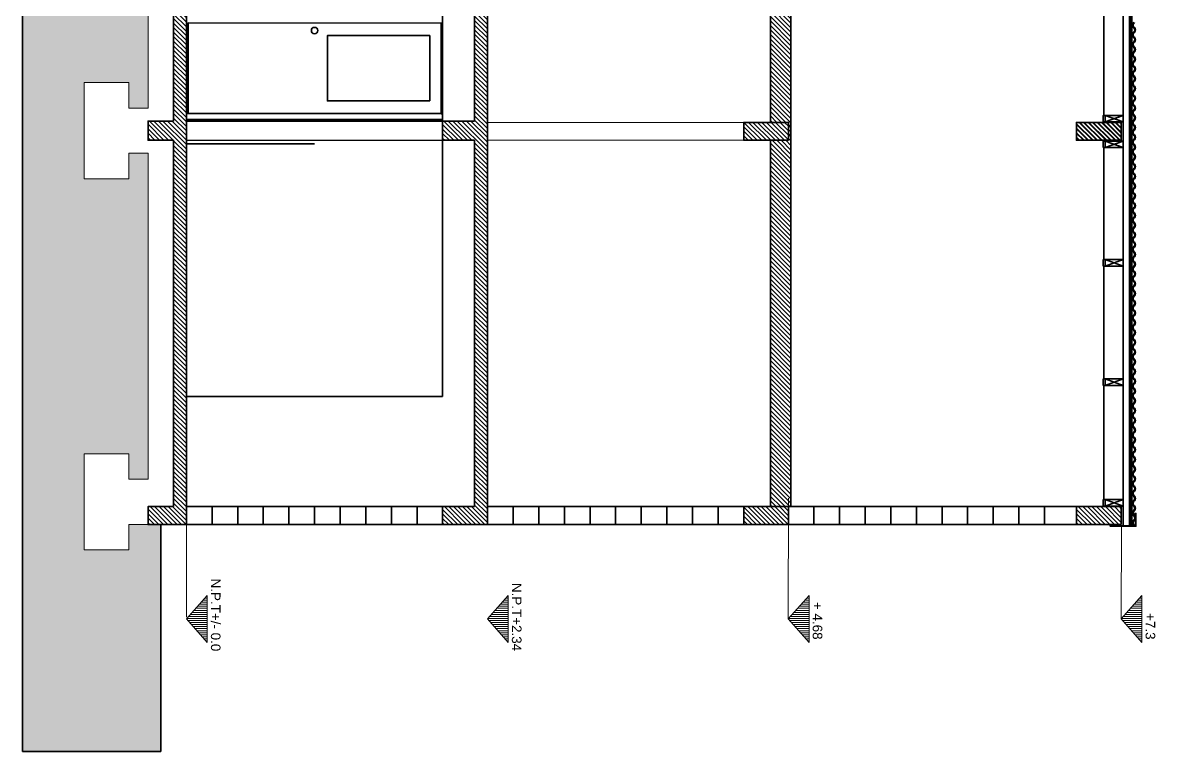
# Model space of a CAD drawing. Header units: inches. Extents: x -3567 to 1, y 2259 to 4439.
# Drawn here: x -2187 to -1302, y 2259 to 2828 of the extents above; entities that cross this region are included whole.
import ezdxf

# ---------------------------------------------------------------- set-up
doc = ezdxf.new("R2010")
doc.units = ezdxf.units.IN
doc.header["$MEASUREMENT"] = 0
for name, color, linetype, lineweight in [('A-ANNO-SYMB', 3, 'Continuous', 18), ('A-ANNO-TEXT', 3, 'Continuous', 18), ('A-ELEV-MBE1', 7, 'Continuous', 35), ('A-ELEV-PATT', 8, 'Continuous', 18), ('A-SECT-MCUT', 7, 'Continuous', 35), ('A-SECT-PATT', 8, 'Continuous', 18)]:
    doc.layers.add(name, color=color, linetype=linetype, lineweight=lineweight)
doc.styles.add('E-ARIAL', font='Arial.ttf')
pattern_1 = [(315, (-2186.7762, 1418.5454), (1.767767, 1.767767), [])]

msp = doc.modelspace()

# ---------------------------------------------------------------- hatches: boundary and pattern name
at = {"layer": 'A-SECT-MCUT'}
h = msp.add_hatch(dxfattribs=at)
h.set_pattern_fill('ANSI31', color=256, scale=20, angle=90)
h.paths.add_polyline_path([(-1586.87, 3035.72), (-1602.85, 3035.72), (-1602.85, 2750.47), (-1588.8, 2750.47), (-1588.8, 2736.47), (-1602.85, 2736.47), (-1602.85, 2450.47), (-1588.8, 2450.47), (-1586.87, 2450.47)])
at = {"layer": 'A-SECT-PATT'}
h = msp.add_hatch(dxfattribs=at)
h.set_pattern_fill('ANSI31', color=256, scale=5, angle=270)
h.set_pattern_definition([(315, (-3574.956, 3798.54245), (0.44194174, 0.44194174), [])])
h.paths.add_polyline_path([(-1322.14, 4249.97), (-1320.64, 4249.97), (-1320.64, 3949.94), (-1320.64, 2436.47), (-1322.14, 2436.47)])
h = msp.add_hatch(dxfattribs=at)
h.set_pattern_fill('DOTS', color=256, scale=100, angle=270, style=0)
h.set_pattern_definition([(270, (-2468.349, 6125.9374), (6.25, -3.125), [0, -6.25])])
h.paths.add_polyline_path([(-2103.87, 2995.64), (-2103.87, 3015.55), (-2088.87, 3015.55), (-2088.87, 2761.56), (-2103.87, 2761.56), (-2103.87, 2781.48), (-2138.87, 2781.48), (-2138.87, 2706.48), (-2103.87, 2706.48), (-2103.87, 2726.39), (-2088.87, 2726.39), (-2088.87, 2471.78), (-2103.87, 2471.78), (-2103.87, 2491.69), (-2138.87, 2491.69), (-2138.87, 2416.69), (-2103.87, 2416.69), (-2103.87, 2436.61), (-2088.87, 2436.61), (-2088.87, 2436.47), (-2078.87, 2436.47), (-2078.87, 2259.4), (-2186.78, 2259.4), (-2186.78, 3306.59), (-2138.87, 3306.59), (-2103.87, 3306.59), (-2103.87, 3326.5), (-2088.87, 3326.5), (-2088.87, 3337.09), (-2078.87, 3337.09), (-2078.87, 3050.72), (-2088.87, 3050.72), (-2103.87, 3050.72), (-2103.87, 3070.64), (-2138.87, 3070.64), (-2138.87, 2995.64)])
h = msp.add_hatch(dxfattribs=at)
h.set_pattern_fill('ANSI31', color=256, scale=20, angle=270, style=0)
h.set_pattern_definition(pattern_1)
h.paths.add_polyline_path([(-2058.87, 3050.72), (-2058.87, 3036.72), (-2058.87, 2751.48), (-2058.87, 2736.56), (-2058.87, 2450.47), (-2058.87, 2436.47), (-2088.87, 2436.47), (-2088.87, 2450.47), (-2068.87, 2450.47), (-2068.87, 2736.56), (-2088.87, 2736.56), (-2088.87, 2751.48), (-2068.87, 2751.48), (-2068.87, 3036.72), (-2088.87, 3036.72), (-2088.87, 3050.72)])
h = msp.add_hatch(dxfattribs=at)
h.set_pattern_fill('ANSI31', color=256, scale=20, angle=270, style=0)
h.set_pattern_definition(pattern_1)
h.paths.add_polyline_path([(-1833.87, 2450.47), (-1833.87, 2736.48), (-1858.87, 2736.48), (-1858.87, 2751.48), (-1833.87, 2751.48), (-1833.87, 3035.72), (-1858.87, 3035.72), (-1858.87, 3050.72), (-1823.87, 3050.72), (-1823.87, 3035.72), (-1823.87, 2570.17), (-1823.87, 2436.47), (-1858.87, 2436.47), (-1858.87, 2450.47)])
h = msp.add_hatch(dxfattribs=at)
h.set_pattern_fill('ANSI31', color=256, scale=20, angle=270, style=0)
h.set_pattern_definition(pattern_1)
h.paths.add_polyline_path([(-1588.8, 2750.47), (-1588.8, 2736.47), (-1623.8, 2736.47), (-1623.8, 2750.47)])
h = msp.add_hatch(dxfattribs=at)
h.set_pattern_fill('ANSI31', color=256, scale=20, angle=270, style=0)
h.set_pattern_definition(pattern_1)
h.paths.add_polyline_path([(-1328.95, 2750.44), (-1328.95, 2736.44), (-1363.95, 2736.44), (-1363.95, 2750.44)])
h = msp.add_hatch(dxfattribs=at)
h.set_pattern_fill('ANSI31', color=256, scale=20, angle=270, style=0)
h.set_pattern_definition([(315, (-2186.7762, 1118.5798), (1.767767, 1.767767), [])])
h.paths.add_polyline_path([(-1328.95, 2750.44), (-1328.95, 2736.44), (-1363.95, 2736.44), (-1363.95, 2750.44)])
h = msp.add_hatch(dxfattribs=at)
h.set_pattern_fill('ANSI31', color=256, scale=20, angle=270, style=0)
h.set_pattern_definition(pattern_1)
h.paths.add_polyline_path([(-1588.8, 2450.47), (-1588.8, 2436.47), (-1623.8, 2436.47), (-1623.8, 2450.47)])
h = msp.add_hatch(dxfattribs=at)
h.set_pattern_fill('ANSI31', color=256, scale=20, angle=270, style=0)
h.set_pattern_definition(pattern_1)
h.paths.add_polyline_path([(-1328.95, 2450.47), (-1328.95, 2436.47), (-1363.95, 2436.47), (-1363.95, 2450.47)])
h = msp.add_hatch(dxfattribs=at)
h.set_pattern_fill('ANSI31', color=256, scale=0.5, angle=495, style=0)
h.set_pattern_definition([(180, (-15225.3848, -19133.2023), (-4e-15, -1.5875), [])])
h.paths.add_polyline_path([(-2042.65, 2344.41), (-2058.88, 2362.81), (-2042.65, 2381.21)])
h = msp.add_hatch(dxfattribs=at)
h.set_pattern_fill('ANSI31', color=256, scale=0.5, angle=495, style=0)
h.set_pattern_definition([(180, (-14990.3848, -19133.2023), (-4e-15, -1.5875), [])])
h.paths.add_polyline_path([(-1807.65, 2344.41), (-1823.88, 2362.81), (-1807.65, 2381.21)])
h = msp.add_hatch(dxfattribs=at)
h.set_pattern_fill('ANSI31', color=256, scale=0.5, angle=495, style=0)
h.set_pattern_definition([(180, (-14755.5055, -19133.2023), (-4e-15, -1.5875), [])])
h.paths.add_polyline_path([(-1572.77, 2344.41), (-1589, 2362.81), (-1572.77, 2381.21)])
h = msp.add_hatch(dxfattribs=at)
h.set_pattern_fill('ANSI31', color=256, scale=0.5, angle=495, style=0)
h.set_pattern_definition([(180, (-14495.5938, -19133.2023), (-4e-15, -1.5875), [])])
h.paths.add_polyline_path([(-1312.86, 2344.41), (-1329.09, 2362.81), (-1312.86, 2381.21)])

# ---------------------------------------------------------------- linework, layer by layer
at = {"layer": 'A-ANNO-SYMB', "ltscale": 0.003}
for p, q in [((-2088.87, 2761.56), (-2088.87, 3015.55)), ((-2103.87, 2781.48), (-2138.87, 2781.48)), ((-2138.87, 2781.48), (-2138.87, 2706.48)), ((-2103.87, 2781.48), (-2103.87, 2761.56)), ((-2088.87, 2761.56), (-2103.87, 2761.56)), ((-2088.87, 2726.39), (-2103.87, 2726.39)), ((-2103.87, 2726.39), (-2103.87, 2706.48)), ((-2088.87, 2471.78), (-2088.87, 2726.39)), ((-2103.87, 2706.48), (-2138.87, 2706.48)), ((-2103.87, 2491.69), (-2138.87, 2491.69)), ((-2138.87, 2491.69), (-2138.87, 2416.69)), ((-2103.87, 2491.69), (-2103.87, 2471.78)), ((-2088.87, 2471.78), (-2103.87, 2471.78)), ((-2088.87, 2436.61), (-2103.87, 2436.61)), ((-2103.87, 2436.61), (-2103.87, 2416.69)), ((-2103.87, 2416.69), (-2138.87, 2416.69))]:
    msp.add_line(p, q, dxfattribs=at)
at = {"layer": 'A-ANNO-SYMB'}
for p, q in [((-1739.71, 2450.47), (-1734.71, 2450.47)), ((-1588.99, 2362.56), (-1588.84, 2457.18)), ((-2058.87, 2436.47), (-2058.87, 2364.15)), ((-1329.08, 2362.79), (-1328.92, 2435.47))]:
    msp.add_line(p, q, dxfattribs=at)
for points in [[(-2058.87, 2362.79), (-2042.64, 2344.39), (-2042.64, 2381.19)], [(-1823.87, 2362.79), (-1807.64, 2344.39), (-1807.64, 2381.19)], [(-1588.99, 2362.79), (-1572.76, 2344.39), (-1572.76, 2381.19)], [(-1329.08, 2362.79), (-1312.85, 2344.39), (-1312.85, 2381.19)]]:
    msp.add_lwpolyline(points, close=True, dxfattribs=at)
at = {"layer": 'A-ELEV-MBE1'}
for p, q in [((-2186.78, 2259.4), (-2186.78, 4438.84)), ((-1327.61, 2736.46), (-1327.61, 3050.4)), ((-1322.61, 2736.44), (-1322.61, 3050.4)), ((-1322.14, 2736.44), (-1322.14, 3050.4)), ((-1320.64, 2736.44), (-1320.64, 3050.4)), ((-1858.87, 2536.47), (-1858.87, 2902.47)), ((-1342.61, 2755.91), (-1342.61, 2845.12)), ((-1859.98, 2827.97), (-1858.87, 2827.97)), ((-1859.98, 2757.02), (-1859.98, 2820.02)), ((-1318.76, 2813.08), (-1319.08, 2813.46)), ((-1318.76, 2809.27), (-1319.08, 2808.88)), ((-2058.87, 2757.27), (-1860.34, 2757.27)), ((-1858.87, 2752.77), (-2058.87, 2752.77)), ((-1858.87, 2751.48), (-2058.87, 2751.48)), ((-1859.98, 2757.02), (-1858.87, 2757.02)), ((-1320.63, 2752.48), (-1320.63, 2750.68)), ((-1327.61, 2435.5), (-1327.61, 2750.44)), ((-1322.61, 2435.5), (-1322.61, 2750.44)), ((-1322.14, 2436.47), (-1322.14, 2750.44)), ((-1320.64, 2436.47), (-1320.64, 2750.44)), ((-1858.87, 2736.4), (-2058.89, 2736.48)), ((-2058.87, 2733.79), (-1958.87, 2733.79)), ((-1343, 2735.91), (-1327.61, 2735.91)), ((-1342.61, 2643.29), (-1342.61, 2730.91)), ((-1318.76, 2714.02), (-1319.08, 2714.4)), ((-1318.76, 2710.21), (-1319.08, 2709.82)), ((-1342.61, 2550.15), (-1342.61, 2638.29)), ((-1318.76, 2603.53), (-1319.08, 2603.14)), ((-1342.61, 2455.94), (-1342.61, 2545.15)), ((-1318.76, 2546.38), (-1319.08, 2546.76)), ((-1318.76, 2542.57), (-1319.08, 2542.18)), ((-1858.87, 2536.47), (-2058.87, 2536.47)), ((-1318.54, 2444.9), (-1318.54, 2445.2)), ((-2078.87, 2436.47), (-2078.87, 2259.4)), ((-1337.54, 2436.2), (-1336.24, 2436.2)), ((-1337.24, 2435.9), (-1336.24, 2435.9)), ((-1336.24, 2436.2), (-1336.24, 2435.9)), ((-1322.14, 2436.47), (-1320.64, 2436.47)), ((-1318.76, 2435.89), (-1319.08, 2435.5)), ((-2078.87, 2259.4), (-2186.78, 2259.4))]:
    msp.add_line(p, q, dxfattribs=at)
for points in [[(-1859.98, 2757.02), (-1859.98, 2827.97), (-2057.48, 2828.23), (-2057.48, 2757.27)], [(-1868.87, 2767.27), (-1868.87, 2818.23), (-1948.87, 2818.23), (-1948.87, 2767.27)]]:
    msp.add_lwpolyline(points, close=True, dxfattribs=at)
for points in [[(-1833.87, 2751.48), (-1858.87, 2751.48), (-1858.87, 2736.48), (-1833.87, 2736.48)], [(-1823.87, 2736.48), (-1823.87, 2736.48), (-1823.87, 2751.48)], [(-1341.62, 2750.91), (-1343, 2750.91), (-1343, 2755.91), (-1341.62, 2755.91)], [(-1320.63, 2752.48), (-1320.64, 2752.48)], [(-1320.64, 2750.68), (-1320.63, 2750.68)], [(-1341.62, 2730.91), (-1343, 2730.91), (-1343, 2735.91), (-1341.62, 2735.91)], [(-1341.62, 2638.29), (-1343, 2638.29), (-1343, 2643.29), (-1341.62, 2643.29)], [(-1341.62, 2545.15), (-1343, 2545.15), (-1343, 2550.15), (-1341.62, 2550.15)], [(-1341.62, 2450.94), (-1343, 2450.94), (-1343, 2455.94), (-1341.62, 2455.94)], [(-1337.54, 2436.2), (-1337.54, 2435.2), (-1317.54, 2435.2), (-1317.54, 2445.2), (-1318.54, 2445.2)], [(-1337.24, 2435.9), (-1337.24, 2435.5), (-1317.84, 2435.5), (-1317.84, 2444.9), (-1318.54, 2444.9)]]:
    msp.add_lwpolyline(points, dxfattribs=at)
at = {"layer": 'A-ELEV-MBE1', "ltscale": 0.003}
msp.add_lwpolyline([(-1823.8, 2656.22), (-1823.8, 2616.22)], dxfattribs=at)
at = {"layer": 'A-ELEV-MBE1'}
msp.add_circle((-1958.87, 2822.16), 2.5, dxfattribs=at)
for centre, radius, start, end in [((-1317.2, 2826.41), 2.97, 129.42406, 230.57594), ((-1317.2, 2826.41), 2.47, 129.42406, 230.57594), ((-1320.33, 2822.6), 1.97, 309.42406, 50.57594), ((-1320.33, 2822.6), 2.47, 309.42406, 50.57594), ((-1317.2, 2818.79), 2.97, 129.42406, 230.57594), ((-1317.2, 2811.17), 2.97, 129.42406, 230.57594), ((-1317.2, 2811.17), 2.97, 129.42406, 230.57594), ((-1317.2, 2818.79), 2.47, 129.42406, 230.57594), ((-1317.2, 2811.17), 2.47, 129.42406, 230.57594), ((-1317.2, 2811.17), 2.47, 129.42406, 230.57594), ((-1320.33, 2814.98), 1.97, 309.42406, 50.57594), ((-1320.33, 2814.98), 2.47, 309.42406, 50.57594), ((-1317.2, 2803.55), 2.97, 129.42406, 230.57594), ((-1317.2, 2803.55), 2.47, 129.42406, 230.57594), ((-1320.33, 2807.36), 1.97, 309.42406, 50.57594), ((-1320.33, 2807.36), 2.47, 309.42406, 50.57594), ((-1317.2, 2795.93), 2.97, 129.42406, 230.57594), ((-1317.2, 2795.93), 2.47, 129.42406, 230.57594), ((-1320.33, 2799.74), 1.97, 309.42406, 50.57594), ((-1320.33, 2799.74), 2.47, 309.42406, 50.57594), ((-1317.2, 2788.31), 2.97, 129.42406, 230.57594), ((-1317.2, 2788.31), 2.47, 129.42406, 230.57594), ((-1320.33, 2792.12), 1.97, 309.42406, 50.57594), ((-1320.33, 2784.5), 1.97, 309.42406, 50.57594), ((-1320.33, 2792.12), 2.47, 309.42406, 50.57594), ((-1320.33, 2784.5), 2.47, 309.42406, 50.57594), ((-1317.2, 2780.69), 2.97, 129.42406, 230.57594), ((-1317.2, 2780.69), 2.47, 129.42406, 230.57594), ((-1320.33, 2776.88), 1.97, 309.42406, 50.57594), ((-1320.33, 2776.88), 2.47, 309.42406, 50.57594), ((-1317.2, 2773.07), 2.97, 129.42406, 230.57594), ((-1317.2, 2773.07), 2.47, 129.42406, 230.57594), ((-1320.33, 2769.26), 1.97, 309.42406, 50.57594), ((-1320.33, 2769.26), 2.47, 309.42406, 50.57594), ((-1317.2, 2765.45), 2.97, 129.42406, 230.57594), ((-1317.2, 2757.83), 2.97, 129.42406, 230.57594), ((-1317.2, 2765.45), 2.47, 129.42406, 230.57594), ((-1317.2, 2757.83), 2.47, 129.42406, 230.57594), ((-1320.33, 2761.64), 1.97, 309.42406, 50.57594), ((-1320.33, 2761.64), 2.47, 309.42406, 50.57594), ((-1317.2, 2750.21), 2.97, 129.42406, 230.57594), ((-1317.2, 2750.21), 2.47, 129.42406, 230.57594), ((-1320.33, 2754.02), 1.97, 309.42406, 50.57594), ((-1320.33, 2754.02), 2.47, 309.42406, 50.57594), ((-1317.2, 2742.59), 2.97, 129.42406, 230.57594), ((-1317.2, 2742.59), 2.97, 129.42406, 230.57594), ((-1317.2, 2742.59), 2.47, 129.42406, 230.57594), ((-1317.2, 2742.59), 2.47, 129.42406, 230.57594), ((-1320.33, 2746.4), 1.97, 309.42406, 50.57594), ((-1320.33, 2746.4), 1.97, 309.42406, 50.57594), ((-1320.33, 2746.4), 2.47, 309.42406, 50.57594), ((-1320.33, 2746.4), 2.47, 309.42406, 50.57594), ((-1317.2, 2734.97), 2.97, 129.42406, 230.57594), ((-1317.2, 2734.97), 2.47, 129.42406, 230.57594), ((-1320.33, 2738.78), 1.97, 309.42406, 50.57594), ((-1320.33, 2738.78), 2.47, 309.42406, 50.57594), ((-1320.33, 2731.16), 2.47, 309.42406, 50.57594), ((-1317.2, 2727.35), 2.97, 129.42406, 230.57594), ((-1317.2, 2727.35), 2.47, 129.42406, 230.57594), ((-1320.33, 2731.16), 1.97, 309.42406, 50.57594), ((-1320.33, 2723.54), 1.97, 309.42406, 50.57594), ((-1320.33, 2723.54), 2.47, 309.42406, 50.57594), ((-1317.2, 2719.73), 2.97, 129.42406, 230.57594), ((-1317.2, 2719.73), 2.47, 129.42406, 230.57594), ((-1320.33, 2715.92), 1.97, 309.42406, 50.57594), ((-1320.33, 2715.92), 2.47, 309.42406, 50.57594), ((-1317.2, 2712.11), 2.97, 129.42406, 230.57594), ((-1317.2, 2712.11), 2.97, 129.42406, 230.57594), ((-1317.2, 2704.49), 2.97, 129.42406, 230.57594), ((-1317.2, 2712.11), 2.47, 129.42406, 230.57594), ((-1317.2, 2712.11), 2.47, 129.42406, 230.57594), ((-1317.2, 2704.49), 2.47, 129.42406, 230.57594), ((-1320.33, 2708.3), 1.97, 309.42406, 50.57594), ((-1320.33, 2708.3), 2.47, 309.42406, 50.57594), ((-1317.2, 2696.87), 2.97, 129.42406, 230.57594), ((-1317.2, 2696.87), 2.47, 129.42406, 230.57594), ((-1320.33, 2700.68), 1.97, 309.42406, 50.57594), ((-1320.33, 2700.68), 2.47, 309.42406, 50.57594), ((-1317.2, 2689.25), 2.97, 129.42406, 230.57594), ((-1317.2, 2689.25), 2.47, 129.42406, 230.57594), ((-1320.33, 2693.06), 1.97, 309.42406, 50.57594), ((-1320.33, 2693.06), 2.47, 309.42406, 50.57594), ((-1317.2, 2681.63), 2.97, 129.42406, 230.57594), ((-1317.2, 2681.63), 2.47, 129.42406, 230.57594), ((-1320.33, 2685.44), 1.97, 309.42406, 50.57594), ((-1320.33, 2685.44), 2.47, 309.42406, 50.57594), ((-1320.33, 2677.82), 2.47, 309.42406, 50.57594), ((-1317.2, 2674.01), 2.97, 129.42406, 230.57594), ((-1317.2, 2674.01), 2.47, 129.42406, 230.57594), ((-1320.33, 2677.82), 1.97, 309.42406, 50.57594), ((-1320.33, 2670.2), 1.97, 309.42406, 50.57594), ((-1320.33, 2670.2), 2.47, 309.42406, 50.57594), ((-1317.2, 2666.39), 2.97, 129.42406, 230.57594), ((-1317.2, 2666.39), 2.47, 129.42406, 230.57594), ((-1320.33, 2662.58), 1.97, 309.42406, 50.57594), ((-1320.33, 2662.58), 2.47, 309.42406, 50.57594), ((-1317.2, 2658.77), 2.97, 129.42406, 230.57594), ((-1317.2, 2651.15), 2.97, 129.42406, 230.57594), ((-1317.2, 2658.77), 2.47, 129.42406, 230.57594), ((-1320.33, 2654.96), 1.97, 309.42406, 50.57594), ((-1320.33, 2654.96), 2.47, 309.42406, 50.57594), ((-1317.2, 2643.53), 2.97, 129.42406, 230.57594), ((-1317.2, 2651.15), 2.47, 129.42406, 230.57594), ((-1317.2, 2643.53), 2.47, 129.42406, 230.57594), ((-1320.33, 2647.34), 1.97, 309.42406, 50.57594), ((-1320.33, 2647.34), 2.47, 309.42406, 50.57594), ((-1317.2, 2635.91), 2.97, 129.42406, 230.57594), ((-1317.2, 2635.91), 2.47, 129.42406, 230.57594), ((-1320.33, 2639.72), 1.97, 309.42406, 50.57594), ((-1320.33, 2639.72), 2.47, 309.42406, 50.57594), ((-1317.2, 2628.29), 2.97, 129.42406, 230.57594), ((-1317.2, 2628.29), 2.47, 129.42406, 230.57594), ((-1320.33, 2632.1), 1.97, 309.42406, 50.57594), ((-1320.33, 2632.1), 2.47, 309.42406, 50.57594), ((-1317.2, 2620.67), 2.97, 129.42406, 230.57594), ((-1317.2, 2620.67), 2.47, 129.42406, 230.57594), ((-1320.33, 2624.48), 1.97, 309.42406, 50.57594), ((-1320.33, 2616.86), 1.97, 309.42406, 50.57594), ((-1320.33, 2624.48), 2.47, 309.42406, 50.57594), ((-1320.33, 2616.86), 2.47, 309.42406, 50.57594), ((-1317.2, 2613.05), 2.97, 129.42406, 230.57594), ((-1317.2, 2613.05), 2.47, 129.42406, 230.57594), ((-1320.33, 2609.24), 1.97, 309.42406, 50.57594), ((-1320.33, 2609.24), 1.97, 309.42406, 50.57594), ((-1320.33, 2609.24), 2.47, 309.42406, 50.57594), ((-1320.33, 2609.24), 2.47, 309.42406, 50.57594), ((-1317.2, 2605.43), 2.97, 129.42406, 230.57594), ((-1317.2, 2605.43), 2.97, 129.42406, 230.57594), ((-1317.2, 2605.43), 2.47, 129.42406, 230.57594), ((-1317.2, 2605.43), 2.47, 129.42406, 230.57594), ((-1320.33, 2601.62), 1.97, 309.42406, 50.57594), ((-1320.33, 2601.62), 2.47, 309.42406, 50.57594), ((-1317.2, 2597.81), 2.97, 129.42406, 230.57594), ((-1317.2, 2590.19), 2.97, 129.42406, 230.57594), ((-1317.2, 2597.81), 2.47, 129.42406, 230.57594), ((-1317.2, 2590.19), 2.47, 129.42406, 230.57594), ((-1320.33, 2594), 1.97, 309.42406, 50.57594), ((-1320.33, 2594), 2.47, 309.42406, 50.57594), ((-1317.2, 2582.57), 2.97, 129.42406, 230.57594), ((-1317.2, 2582.57), 2.47, 129.42406, 230.57594), ((-1320.33, 2586.38), 1.97, 309.42406, 50.57594), ((-1320.33, 2586.38), 2.47, 309.42406, 50.57594), ((-1317.2, 2574.95), 2.97, 129.42406, 230.57594), ((-1317.2, 2574.95), 2.47, 129.42406, 230.57594), ((-1320.33, 2578.76), 1.97, 309.42406, 50.57594), ((-1320.33, 2578.76), 2.47, 309.42406, 50.57594), ((-1317.2, 2567.33), 2.97, 129.42406, 230.57594), ((-1317.2, 2567.33), 2.47, 129.42406, 230.57594), ((-1320.33, 2571.14), 1.97, 309.42406, 50.57594), ((-1320.33, 2563.52), 1.97, 309.42406, 50.57594), ((-1320.33, 2571.14), 2.47, 309.42406, 50.57594), ((-1320.33, 2563.52), 2.47, 309.42406, 50.57594), ((-1317.2, 2559.71), 2.97, 129.42406, 230.57594), ((-1317.2, 2559.71), 2.47, 129.42406, 230.57594), ((-1320.33, 2555.9), 1.97, 309.42406, 50.57594), ((-1320.33, 2555.9), 2.47, 309.42406, 50.57594), ((-1317.2, 2552.09), 2.97, 129.42406, 230.57594), ((-1317.2, 2552.09), 2.47, 129.42406, 230.57594), ((-1320.33, 2548.28), 1.97, 309.42406, 50.57594), ((-1320.33, 2548.28), 2.47, 309.42406, 50.57594), ((-1317.2, 2544.47), 2.97, 129.42406, 230.57594), ((-1317.2, 2544.47), 2.97, 129.42406, 230.57594), ((-1317.2, 2536.85), 2.97, 129.42406, 230.57594), ((-1317.2, 2544.47), 2.47, 129.42406, 230.57594), ((-1317.2, 2544.47), 2.47, 129.42406, 230.57594), ((-1317.2, 2536.85), 2.47, 129.42406, 230.57594), ((-1320.33, 2540.66), 1.97, 309.42406, 50.57594), ((-1320.33, 2540.66), 2.47, 309.42406, 50.57594), ((-1317.2, 2529.23), 2.97, 129.42406, 230.57594), ((-1317.2, 2529.23), 2.47, 129.42406, 230.57594), ((-1320.33, 2533.04), 1.97, 309.42406, 50.57594), ((-1320.33, 2533.04), 2.47, 309.42406, 50.57594), ((-1317.2, 2521.61), 2.97, 129.42406, 230.57594), ((-1317.2, 2521.61), 2.47, 129.42406, 230.57594), ((-1320.33, 2525.42), 1.97, 309.42406, 50.57594), ((-1320.33, 2525.42), 2.47, 309.42406, 50.57594), ((-1317.2, 2513.99), 2.97, 129.42406, 230.57594), ((-1317.2, 2513.99), 2.47, 129.42406, 230.57594), ((-1320.33, 2517.8), 1.97, 309.42406, 50.57594), ((-1320.33, 2510.18), 1.97, 309.42406, 50.57594), ((-1320.33, 2517.8), 2.47, 309.42406, 50.57594), ((-1320.33, 2510.18), 2.47, 309.42406, 50.57594), ((-1317.2, 2506.37), 2.97, 129.42406, 230.57594), ((-1317.2, 2506.37), 2.47, 129.42406, 230.57594), ((-1320.33, 2502.56), 1.97, 309.42406, 50.57594), ((-1320.33, 2502.56), 2.47, 309.42406, 50.57594), ((-1317.2, 2498.75), 2.97, 129.42406, 230.57594), ((-1317.2, 2498.75), 2.47, 129.42406, 230.57594), ((-1320.33, 2494.94), 1.97, 309.42406, 50.57594), ((-1320.33, 2494.94), 2.47, 309.42406, 50.57594), ((-1317.2, 2491.13), 2.97, 129.42406, 230.57594), ((-1317.2, 2483.51), 2.97, 129.42406, 230.57594), ((-1317.2, 2491.13), 2.47, 129.42406, 230.57594), ((-1317.2, 2483.51), 2.47, 129.42406, 230.57594), ((-1320.33, 2487.32), 1.97, 309.42406, 50.57594), ((-1320.33, 2487.32), 2.47, 309.42406, 50.57594), ((-1317.2, 2475.89), 2.97, 129.42406, 230.57594), ((-1317.2, 2475.89), 2.47, 129.42406, 230.57594), ((-1320.33, 2479.7), 1.97, 309.42406, 50.57594), ((-1320.33, 2479.7), 2.47, 309.42406, 50.57594), ((-1317.2, 2468.27), 2.97, 129.42406, 230.57594), ((-1317.2, 2468.27), 2.47, 129.42406, 230.57594), ((-1320.33, 2472.08), 1.97, 309.42406, 50.57594), ((-1320.33, 2472.08), 2.47, 309.42406, 50.57594), ((-1317.2, 2460.65), 2.97, 129.42406, 230.57594), ((-1317.2, 2460.65), 2.47, 129.42406, 230.57594), ((-1320.33, 2464.46), 1.97, 309.42406, 50.57594), ((-1320.33, 2464.46), 2.47, 309.42406, 50.57594), ((-1320.33, 2456.84), 2.47, 309.42406, 50.57594), ((-1317.2, 2453.03), 2.97, 129.42406, 230.57594), ((-1317.2, 2453.03), 2.47, 129.42406, 230.57594), ((-1320.33, 2456.84), 1.97, 309.42406, 50.57594), ((-1320.33, 2449.22), 1.97, 309.42406, 50.57594), ((-1320.33, 2449.22), 2.47, 309.42406, 50.57594), ((-1317.2, 2445.41), 2.97, 129.42406, 230.57594), ((-1317.2, 2445.41), 2.47, 129.42406, 230.57594), ((-1320.33, 2441.6), 1.97, 309.42406, 50.57594), ((-1320.33, 2441.6), 2.47, 309.42406, 50.57594), ((-1317.2, 2437.79), 2.97, 129.42406, 230.57594), ((-1317.2, 2437.79), 2.47, 129.42406, 230.57594)]:
    msp.add_arc(centre, radius, start, end, dxfattribs=at)
at = {"layer": 'A-ELEV-PATT'}
for p, q in [((-1823.87, 2750.47), (-1623.8, 2750.47)), ((-1623.8, 2736.47), (-1823.87, 2736.48))]:
    msp.add_line(p, q, dxfattribs=at)
at = {"layer": 'A-SECT-MCUT'}
for p, q in [((-1823.87, 2570.17), (-1823.87, 4249.97)), ((-2068.87, 2751.48), (-2068.87, 3036.72)), ((-2058.87, 2751.48), (-2058.87, 3036.72)), ((-1833.87, 2751.48), (-1833.87, 3035.72)), ((-1602.85, 3035.72), (-1602.85, 2750.47)), ((-1586.87, 3035.72), (-1586.87, 2450.47)), ((-1327.61, 2755.91), (-1341.62, 2755.91)), ((-1341.62, 2750.91), (-1341.62, 2755.91)), ((-1327.61, 2750.91), (-1341.62, 2755.91)), ((-1327.61, 2755.91), (-1341.62, 2750.91)), ((-1327.61, 2750.91), (-1341.62, 2750.91)), ((-1327.61, 2750.91), (-1327.61, 2755.91)), ((-2068.87, 2450.47), (-2068.87, 2736.48)), ((-2058.87, 2450.47), (-2058.87, 2736.56)), ((-1833.87, 2450.47), (-1833.87, 2736.48)), ((-1602.85, 2736.47), (-1602.85, 2450.47)), ((-1327.61, 2735.91), (-1341.62, 2735.91)), ((-1341.62, 2730.91), (-1341.62, 2735.91)), ((-1327.61, 2730.91), (-1341.62, 2735.91)), ((-1327.61, 2735.91), (-1341.62, 2730.91)), ((-1327.61, 2730.91), (-1327.61, 2735.91)), ((-1327.61, 2730.91), (-1341.62, 2730.91)), ((-1327.61, 2643.29), (-1341.62, 2643.29)), ((-1341.62, 2638.29), (-1341.62, 2643.29)), ((-1327.61, 2638.29), (-1341.62, 2643.29)), ((-1327.61, 2643.29), (-1341.62, 2638.29)), ((-1327.61, 2638.29), (-1341.62, 2638.29)), ((-1327.61, 2638.29), (-1327.61, 2643.29)), ((-1823.87, 2436.47), (-1823.87, 2570.17)), ((-1327.61, 2550.15), (-1341.62, 2550.15)), ((-1341.62, 2545.15), (-1341.62, 2550.15)), ((-1327.61, 2545.15), (-1341.62, 2550.15)), ((-1327.61, 2550.15), (-1341.62, 2545.15)), ((-1327.61, 2545.15), (-1327.61, 2550.15)), ((-1327.61, 2545.15), (-1341.62, 2545.15)), ((-1327.61, 2455.94), (-1341.62, 2455.94)), ((-1341.62, 2450.94), (-1341.62, 2455.94)), ((-1327.61, 2450.94), (-1341.62, 2455.94)), ((-1327.61, 2455.94), (-1341.62, 2450.94)), ((-1327.61, 2450.94), (-1341.62, 2450.94)), ((-1327.61, 2450.94), (-1327.61, 2455.94))]:
    msp.add_line(p, q, dxfattribs=at)
for points in [[(-1320.64, 2436.47), (-1322.14, 2436.47), (-1322.14, 4249.97), (-1320.64, 4249.97)], [(-1588.8, 2736.47), (-1588.8, 2750.47), (-1623.8, 2750.47), (-1623.8, 2736.47)], [(-1328.95, 2736.44), (-1328.95, 2750.44), (-1363.95, 2750.44), (-1363.95, 2736.44)], [(-1328.95, 2736.44), (-1328.95, 2750.44), (-1363.95, 2750.44), (-1363.95, 2736.44)], [(-2038.87, 2436.47), (-2038.87, 2450.47), (-2058.87, 2450.47), (-2058.87, 2436.47)], [(-2018.87, 2436.47), (-2018.87, 2450.47), (-2038.87, 2450.47), (-2038.87, 2436.47)], [(-1998.87, 2436.47), (-1998.87, 2450.47), (-2018.87, 2450.47), (-2018.87, 2436.47)], [(-1978.87, 2436.47), (-1978.87, 2450.47), (-1998.87, 2450.47), (-1998.87, 2436.47)], [(-1958.87, 2436.47), (-1958.87, 2450.47), (-1978.87, 2450.47), (-1978.87, 2436.47)], [(-1938.87, 2436.47), (-1938.87, 2450.47), (-1958.87, 2450.47), (-1958.87, 2436.47)], [(-1918.87, 2436.47), (-1918.87, 2450.47), (-1938.87, 2450.47), (-1938.87, 2436.47)], [(-1898.87, 2436.47), (-1898.87, 2450.47), (-1918.87, 2450.47), (-1918.87, 2436.47)], [(-1878.87, 2436.47), (-1878.87, 2450.47), (-1898.87, 2450.47), (-1898.87, 2436.47)], [(-1858.87, 2436.47), (-1858.87, 2450.47), (-1878.87, 2450.47), (-1878.87, 2436.47)], [(-1803.8, 2436.47), (-1803.8, 2450.47), (-1823.8, 2450.47), (-1823.8, 2436.47)], [(-1783.8, 2436.47), (-1783.8, 2450.47), (-1803.8, 2450.47), (-1803.8, 2436.47)], [(-1763.8, 2436.47), (-1763.8, 2450.47), (-1783.8, 2450.47), (-1783.8, 2436.47)], [(-1743.8, 2436.47), (-1743.8, 2450.47), (-1763.8, 2450.47), (-1763.8, 2436.47)], [(-1723.8, 2436.47), (-1723.8, 2450.47), (-1743.8, 2450.47), (-1743.8, 2436.47)], [(-1703.8, 2436.47), (-1703.8, 2450.47), (-1723.8, 2450.47), (-1723.8, 2436.47)], [(-1683.8, 2436.47), (-1683.8, 2450.47), (-1703.8, 2450.47), (-1703.8, 2436.47)], [(-1663.8, 2436.47), (-1663.8, 2450.47), (-1683.8, 2450.47), (-1683.8, 2436.47)], [(-1643.8, 2436.47), (-1643.8, 2450.47), (-1663.8, 2450.47), (-1663.8, 2436.47)], [(-1623.8, 2436.47), (-1623.8, 2450.47), (-1643.8, 2450.47), (-1643.8, 2436.47)], [(-1588.8, 2436.47), (-1588.8, 2450.47), (-1623.8, 2450.47), (-1623.8, 2436.47)], [(-1568.93, 2436.47), (-1568.93, 2450.47), (-1588.8, 2450.47), (-1588.8, 2436.47)], [(-1548.93, 2436.47), (-1548.93, 2450.47), (-1568.93, 2450.47), (-1568.93, 2436.47)], [(-1528.93, 2436.47), (-1528.93, 2450.47), (-1548.93, 2450.47), (-1548.93, 2436.47)], [(-1508.93, 2436.47), (-1508.93, 2450.47), (-1528.93, 2450.47), (-1528.93, 2436.47)], [(-1488.93, 2436.47), (-1488.93, 2450.47), (-1508.93, 2450.47), (-1508.93, 2436.47)], [(-1468.93, 2436.47), (-1468.93, 2450.47), (-1488.93, 2450.47), (-1488.93, 2436.47)], [(-1448.93, 2436.47), (-1448.93, 2450.47), (-1468.93, 2450.47), (-1468.93, 2436.47)], [(-1428.93, 2436.47), (-1428.93, 2450.47), (-1448.93, 2450.47), (-1448.93, 2436.47)], [(-1408.93, 2436.47), (-1408.93, 2450.47), (-1428.93, 2450.47), (-1428.93, 2436.47)], [(-1388.93, 2436.47), (-1388.93, 2450.47), (-1408.93, 2450.47), (-1408.93, 2436.47)], [(-1363.95, 2436.47), (-1363.95, 2450.47), (-1388.93, 2450.47), (-1388.93, 2436.47)], [(-1328.95, 2436.47), (-1328.95, 2450.47), (-1363.95, 2450.47), (-1363.95, 2436.47)]]:
    msp.add_lwpolyline(points, close=True, dxfattribs=at)
for points in [[(-2068.87, 2751.48), (-2088.87, 2751.48), (-2088.87, 2736.56)], [(-2068.87, 2736.56), (-2088.87, 2736.56), (-2088.87, 2751.48)], [(-2058.87, 2736.56), (-2058.87, 2751.48)], [(-1833.87, 2751.48), (-1858.87, 2751.48), (-1858.87, 2736.48), (-1833.87, 2736.48)], [(-1823.87, 2736.48), (-1823.87, 2751.48)], [(-2068.87, 2450.47), (-2088.87, 2450.47), (-2088.87, 2436.47), (-2058.87, 2436.47), (-2058.87, 2450.47)], [(-1833.87, 2450.47), (-1858.87, 2450.47), (-1858.87, 2436.47), (-1823.87, 2436.47), (-1823.87, 2450.47)]]:
    msp.add_lwpolyline(points, dxfattribs=at)

# ---------------------------------------------------------------- texts
at = {"layer": 'A-ANNO-TEXT', "style": 'E-ARIAL'}
for s, p in [('N.P.T+/- 0.0', (-2039.79, 2394.27)), ('N.P.T+2.34', (-1804.79, 2390.89)), ('+ 4.68', (-1569.91, 2376.06)), ('+7.3', (-1310, 2367.36))]:
    msp.add_text(s, height=7.5, rotation=270, dxfattribs=at).set_placement(p)

doc.saveas('drawing.dxf')
